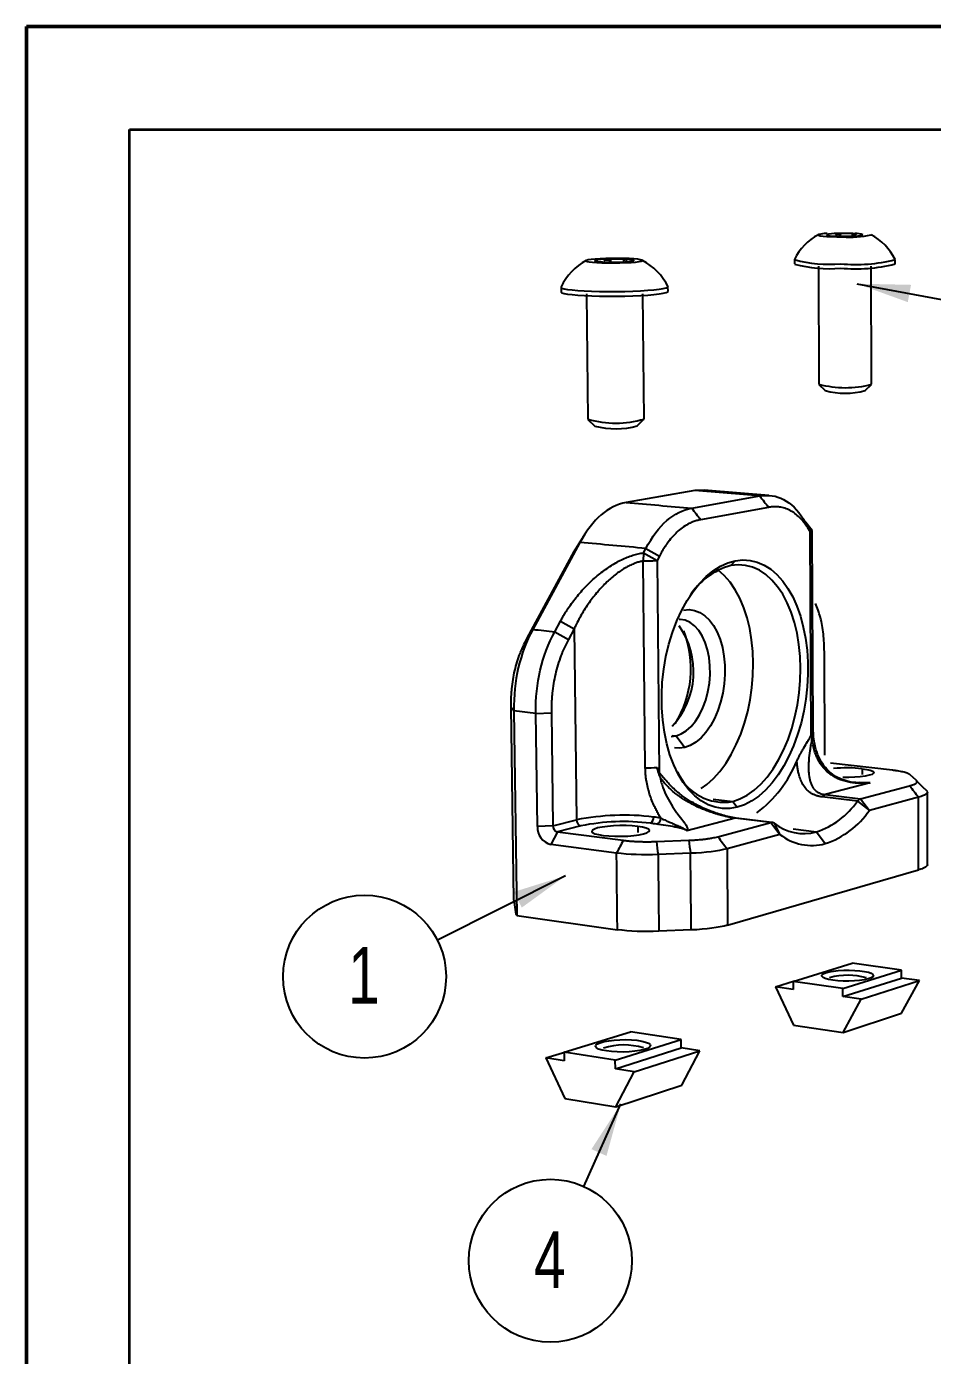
# Model space of a CAD drawing. Header units: millimetres. Extents: x -56 to 279, y 0 to 216.
# Drawn here: x 0 to 55.9, y 133.8 to 215.9 of the extents above; entities that cross this region are included whole.
import ezdxf

# ---------------------------------------------------------------- set-up
doc = ezdxf.new("R2010")
doc.units = ezdxf.units.MM
doc.layers.add('PAGE_BORDER', color=7, linetype='Continuous')
doc.layers.add('TITLE_BLOCK_BORDER', color=7, linetype='Continuous')
doc.styles.add('SLDTEXTSTYLE0', font='TXT', dxfattribs={"width": 0.75})
doc.dimstyles.new('SLDDIMSTYLE0', dxfattribs={"dimtxt": 0.18, "dimasz": 3.302, "dimexe": 0, "dimexo": 0.0625, "dimgap": 0, "dimtad": 0, "dimtih": 1, "dimtoh": 1, "dimdec": 0, "dimrnd": 1e-09, "dimzin": 0, "dimdsep": 46, "dimtxsty": 'Standard', "dimsah": 1, "dimcen": 0.09, "dimadec": 0, "dimazin": 0, "dimtfac": 3.302, "dimtdec": 0, "dimtofl": 0, "dimtmove": 0, "dimatfit": 3, "dimfxl": 1, "dimfrac": 2, "dimtolj": 1, "dimtzin": 0, "dimarcsym": 0})

# ---------------------------------------------------------------- blocks, each defined once
blk = doc.blocks.new('SW_NOTE_42')
at = {"layer": 'TITLE_BLOCK_BORDER', "color": 0}
blk.add_circle((-4.496, -2.256), 5.031, dxfattribs=at)
at = {"layer": 'TITLE_BLOCK_BORDER', "color": 0, "insert": (-4.531, -0.433), "char_height": 3.5, "attachment_point": 2, "style": 'SLDTEXTSTYLE0'}
blk.add_mtext('1', dxfattribs=at)
blk = doc.blocks.new('SW_NOTE_43')
at = {"layer": 'TITLE_BLOCK_BORDER', "color": 0}
blk.add_circle((-2.061, -4.589), 5.031, dxfattribs=at)
at = {"layer": 'TITLE_BLOCK_BORDER', "color": 0, "insert": (-2.096, -2.765), "char_height": 3.5, "attachment_point": 2, "style": 'SLDTEXTSTYLE0'}
blk.add_mtext('4', dxfattribs=at)

msp = doc.modelspace()

# ---------------------------------------------------------------- linework, layer by layer
at = {"color": 7, "linetype": 'Continuous', "lineweight": 50}
for p, q in [((0, 0), (0, 215.9)), ((0, 215.9), (279.4, 215.9))]:
    msp.add_line(p, q, dxfattribs=at)
at = {"color": 7, "linetype": 'Continuous', "lineweight": 25}
for p, q in [((50.025, 203.112), (49.92, 203.045)), ((50.026, 203.022), (50.025, 203.112)), ((51.152, 203.023), (51.152, 203.108)), ((51.231, 203.022), (51.152, 203.108)), ((35.816, 201.528), (35.643, 201.423)), ((35.817, 201.427), (35.816, 201.528)), ((37.009, 201.431), (37.008, 201.524)), ((37.088, 201.43), (37.008, 201.524)), ((47.411, 201.504), (47.412, 201.235)), ((48.884, 201.106), (48.919, 193.811)), ((52.174, 193.81), (52.15, 201.106)), ((53.62, 201.235), (53.619, 201.505)), ((32.999, 199.808), (33.003, 199.522)), ((39.604, 199.539), (39.601, 199.826)), ((34.569, 199.383), (34.661, 191.648)), ((38.122, 191.659), (38.043, 199.392)), ((48.919, 193.8), (49.312, 193.413)), ((51.779, 193.413), (52.167, 193.799)), ((52.17, 193.803), (52.174, 193.81)), ((34.66, 191.635), (35.081, 191.227)), ((37.704, 191.235), (38.113, 191.646)), ((41.259, 187.239), (37.022, 186.501)), ((41.832, 187.25), (41.259, 187.239)), ((45.836, 186.942), (41.833, 187.275)), ((41.068, 186.156), (45.268, 186.906)), ((45.812, 186.203), (41.618, 185.44)), ((47.97, 185.484), (48.108, 185.274)), ((48.498, 184.771), (48.108, 185.274)), ((48.38, 184.719), (48.243, 184.929)), ((48.445, 172.13), (48.38, 184.719)), ((48.56, 172.514), (48.498, 184.769)), ((34.167, 184.036), (31.257, 178.664)), ((33.807, 183.48), (34.152, 184.023)), ((30.905, 178.123), (33.807, 183.48)), ((38.087, 183.393), (38.069, 182.885)), ((38.087, 183.393), (38.232, 183.666)), ((38.087, 183.393), (38.927, 182.92)), ((38.232, 183.666), (39.072, 183.192)), ((39.072, 183.192), (38.927, 182.92)), ((38.201, 170.124), (38.069, 182.885)), ((38.927, 182.92), (39.057, 169.83)), ((43.755, 182.91), (43.487, 182.604)), ((32.61, 178.525), (32.964, 179.182)), ((32.964, 179.182), (33.808, 178.709)), ((32.61, 178.525), (33.455, 178.051)), ((33.808, 178.709), (33.455, 178.051)), ((33.808, 178.709), (33.955, 166.898)), ((49.289, 170.893), (49.258, 177.276)), ((30.087, 161.936), (29.915, 173.863)), ((30.088, 173.632), (30.27, 160.989)), ((31.441, 173.478), (32.405, 173.51)), ((31.536, 166.495), (31.441, 173.478)), ((32.405, 173.51), (32.497, 166.531)), ((39.79, 172.053), (40.097, 172.09)), ((40.097, 172.09), (40.634, 171.379)), ((53.467, 169.963), (49.63, 170.407)), ((52.094, 169.187), (49.316, 168.459)), ((51.584, 169.186), (51.415, 169.186)), ((54.917, 169.352), (54.553, 169.678)), ((51.294, 168.055), (49.123, 168.316)), ((49.316, 168.459), (51.487, 168.199)), ((51.487, 168.199), (54.522, 169.005)), ((55.065, 168.299), (52.035, 167.483)), ((55.602, 168.655), (55.622, 168.622)), ((55.628, 164.142), (55.621, 168.606)), ((43.598, 168.037), (43.869, 167.679)), ((51.294, 168.055), (52.035, 167.483)), ((51.487, 168.199), (52.035, 167.483)), ((32.497, 166.531), (33.955, 166.898)), ((43.758, 167.004), (40.771, 166.221)), ((42.683, 165.862), (45.956, 166.731)), ((45.956, 166.731), (43.758, 167.004)), ((46.017, 166.739), (43.819, 167.012)), ((45.956, 166.731), (46.513, 165.996)), ((46.159, 166.69), (46.513, 165.996)), ((32.497, 166.531), (31.536, 166.495)), ((32.773, 166.16), (32.362, 165.381)), ((34.23, 166.53), (32.773, 166.16)), ((32.773, 166.16), (36.834, 165.638)), ((46.513, 165.996), (43.245, 165.116)), ((48.761, 166.159), (49.313, 165.433)), ((36.426, 164.851), (32.362, 165.381)), ((38.883, 165.563), (40.883, 165.64)), ((40.993, 164.835), (38.99, 164.757)), ((43.282, 160.401), (55.073, 163.813)), ((30.087, 161.936), (30.212, 161.084)), ((30.27, 160.989), (30.212, 161.084)), ((30.27, 160.989), (36.479, 160.118)), ((41.036, 160.1), (39.037, 160.017)), ((47.336, 156.926), (50.982, 158.054)), ((50.401, 156.485), (54.021, 157.627)), ((54.021, 157.627), (50.982, 158.054)), ((54.022, 157.129), (54.021, 157.627)), ((46.238, 156.582), (47.42, 156.948)), ((47.336, 156.926), (47.338, 156.423)), ((50.401, 156.485), (47.336, 156.926)), ((50.403, 155.98), (54.022, 157.129)), ((51.522, 155.818), (55.131, 156.973)), ((55.131, 156.973), (54.022, 157.129)), ((54.027, 154.954), (55.131, 156.973)), ((47.338, 156.423), (46.238, 156.582)), ((46.238, 156.582), (47.351, 154.227)), ((50.403, 155.98), (50.401, 156.485)), ((51.522, 155.818), (50.403, 155.98)), ((50.412, 153.77), (51.522, 155.818)), ((50.412, 153.77), (54.027, 154.954)), ((33.186, 152.548), (37.287, 153.817)), ((40.421, 153.337), (37.287, 153.817)), ((47.351, 154.227), (50.412, 153.77)), ((36.346, 152.051), (40.421, 153.337)), ((36.352, 151.516), (40.425, 152.81)), ((40.425, 152.81), (40.421, 153.337)), ((41.57, 152.634), (40.425, 152.81)), ((32.059, 152.195), (33.3, 152.579)), ((33.193, 152.016), (32.059, 152.195)), ((32.059, 152.195), (33.223, 149.691)), ((33.186, 152.548), (33.193, 152.016)), ((36.346, 152.051), (33.186, 152.548)), ((36.352, 151.516), (36.346, 152.051)), ((37.506, 151.333), (41.57, 152.634)), ((40.447, 150.508), (41.57, 152.634)), ((37.506, 151.333), (36.352, 151.516)), ((36.379, 149.176), (37.506, 151.333)), ((36.379, 149.176), (40.447, 150.508)), ((33.223, 149.691), (36.379, 149.176))]:
    msp.add_line(p, q, dxfattribs=at)
at = {"color": 8, "linetype": 'Continuous', "lineweight": 25}
for p, q in [((39.866, 172.116), (40.097, 172.09)), ((51.591, 170.059), (51.592, 169.712)), ((52.094, 169.187), (51.584, 169.186)), ((42.392, 168.185), (43.598, 168.037)), ((37.74, 166.492), (37.744, 166.115)), ((47.326, 166.337), (48.761, 166.159))]:
    msp.add_line(p, q, dxfattribs=at)
at = {"color": 7, "linetype": 'Continuous', "lineweight": 25, "flags": 128}
for points in [[(49.439, 203.126), (49.238, 203.11), (49.047, 203.087), (48.923, 203.062), (48.874, 203.035), (48.901, 203.009), (49.004, 202.983), (49.177, 202.96), (49.413, 202.941), (49.701, 202.926), (50.027, 202.916), (50.376, 202.912)], [(36.497, 201.581), (36.123, 201.58), (35.756, 201.571), (35.413, 201.557), (35.11, 201.538), (34.862, 201.514), (34.68, 201.486), (34.572, 201.457), (34.544, 201.427), (34.597, 201.397), (34.73, 201.37), (34.935, 201.345), (35.205, 201.326), (35.525, 201.312), (35.881, 201.304), (36.257, 201.302), (36.633, 201.307), (36.993, 201.319), (37.319, 201.336), (37.597, 201.358), (37.812, 201.384), (37.955, 201.413), (38.02, 201.443), (38.003, 201.473), (37.906, 201.502), (37.734, 201.527), (37.495, 201.549), (37.199, 201.566), (36.861, 201.577), (36.497, 201.581)], [(35.087, 201.447), (35.078, 201.435), (35.088, 201.422), (35.12, 201.41), (35.171, 201.398), (35.242, 201.387), (35.33, 201.377), (35.435, 201.368), (35.554, 201.361)], [(37.48, 201.438), (37.489, 201.45), (37.477, 201.463), (37.444, 201.475), (37.392, 201.487), (37.321, 201.498), (37.232, 201.507), (37.128, 201.516), (37.008, 201.524)], [(33.004, 199.815), (32.997, 199.789), (33.05, 199.745), (33.183, 199.703), (33.394, 199.664), (33.678, 199.629), (34.028, 199.598), (34.434, 199.573), (34.888, 199.554), (35.377, 199.541), (35.89, 199.535), (36.413, 199.536), (36.933, 199.545), (37.437, 199.56), (37.913, 199.581), (38.347, 199.609), (38.73, 199.641), (39.052, 199.678), (39.305, 199.718), (39.483, 199.761), (39.582, 199.805), (39.603, 199.833)], [(33.003, 199.522), (33, 199.502), (33.053, 199.458), (33.187, 199.416), (33.398, 199.376), (33.682, 199.341), (34.031, 199.31), (34.438, 199.284), (34.891, 199.265), (35.381, 199.252), (35.893, 199.246), (36.416, 199.247), (36.937, 199.256), (37.44, 199.271), (37.916, 199.293), (38.35, 199.32), (38.733, 199.353), (39.055, 199.391), (39.308, 199.431), (39.486, 199.474), (39.585, 199.519), (39.604, 199.539)], [(43.869, 167.679), (43.413, 167.6), (42.959, 167.599), (42.513, 167.677), (42.077, 167.833), (41.659, 168.067), (41.26, 168.376), (40.887, 168.757), (40.543, 169.208), (40.231, 169.723), (39.956, 170.297), (39.721, 170.924), (39.527, 171.599), (39.378, 172.313), (39.275, 173.059), (39.22, 173.829), (39.212, 174.615), (39.252, 175.409), (39.341, 176.201), (39.476, 176.983), (39.656, 177.746), (39.879, 178.483), (40.144, 179.185), (40.446, 179.845), (40.782, 180.456), (41.149, 181.011), (41.543, 181.506), (41.959, 181.933), (42.393, 182.291), (42.841, 182.574), (43.296, 182.781), (43.755, 182.91)], [(41.653, 168.839), (41.99, 169.082), (42.406, 169.455), (42.801, 169.893), (43.171, 170.392), (43.512, 170.946), (43.821, 171.549), (44.095, 172.194), (44.33, 172.876), (44.525, 173.585), (44.678, 174.316), (44.787, 175.061), (44.85, 175.811), (44.868, 176.56), (44.84, 177.299), (44.766, 178.02), (44.647, 178.717), (44.484, 179.381), (44.279, 180.006), (44.033, 180.585), (43.75, 181.112), (43.431, 181.581), (43.08, 181.986), (42.701, 182.324), (42.601, 182.398)], [(43.598, 168.037), (44.047, 168.193), (44.489, 168.424), (44.919, 168.73), (45.332, 169.106), (45.725, 169.547), (46.093, 170.049), (46.433, 170.607), (46.741, 171.214), (47.013, 171.863), (47.248, 172.549), (47.443, 173.263), (47.596, 173.998), (47.705, 174.747), (47.769, 175.502), (47.788, 176.255), (47.761, 176.998), (47.688, 177.724), (47.571, 178.425), (47.41, 179.093), (47.207, 179.721), (46.964, 180.303), (46.683, 180.833), (46.367, 181.304), (46.019, 181.711), (45.644, 182.05), (45.243, 182.317), (44.823, 182.507), (44.387, 182.62), (43.94, 182.652), (43.487, 182.604)], [(43.755, 182.91), (44.213, 182.959), (44.666, 182.93), (45.107, 182.822), (45.534, 182.637), (45.941, 182.378), (46.325, 182.047), (46.683, 181.649), (47.009, 181.187), (47.303, 180.667), (47.56, 180.094), (47.779, 179.473), (47.957, 178.811), (48.093, 178.115), (48.186, 177.391), (48.235, 176.647), (48.239, 175.89), (48.198, 175.127), (48.113, 174.365), (47.985, 173.613), (47.815, 172.876), (47.604, 172.163), (47.355, 171.48), (47.07, 170.834), (46.751, 170.231), (46.402, 169.679), (46.025, 169.181), (45.625, 168.743), (45.205, 168.37), (44.77, 168.067), (44.323, 167.835), (43.869, 167.679)], [(40.557, 179.859), (40.905, 179.89), (41.245, 179.842), (41.573, 179.715), (41.882, 179.512), (42.166, 179.238), (42.42, 178.897), (42.639, 178.496), (42.821, 178.043), (42.961, 177.545), (43.057, 177.013), (43.108, 176.455), (43.113, 175.883), (43.071, 175.305), (42.983, 174.733), (42.852, 174.177), (42.678, 173.647), (42.467, 173.153), (42.22, 172.703), (41.942, 172.306), (41.64, 171.969), (41.317, 171.699), (40.979, 171.501), (40.634, 171.379)], [(40.097, 172.09), (40.417, 172.205), (40.729, 172.398), (41.025, 172.662), (41.299, 172.993), (41.545, 173.382), (41.758, 173.821), (41.933, 174.301), (42.067, 174.811), (42.156, 175.339), (42.199, 175.874), (42.194, 176.405), (42.143, 176.92), (42.045, 177.408), (41.903, 177.858), (41.72, 178.26), (41.5, 178.605), (41.247, 178.886), (40.968, 179.095), (40.667, 179.229), (40.352, 179.284), (40.293, 179.285)], [(40.634, 171.379), (40.287, 171.335), (40.009, 171.358)], [(51.591, 170.059), (51.873, 170.017), (52.094, 169.965), (52.243, 169.906), (52.312, 169.842), (52.298, 169.776), (52.2, 169.712), (52.024, 169.654), (51.778, 169.603), (51.475, 169.563), (51.13, 169.535), (50.759, 169.522), (50.39, 169.523)], [(55.615, 168.655), (55.291, 168.97), (54.966, 169.285)], [(37.74, 166.492), (37.399, 166.526), (37.021, 166.543), (36.627, 166.545), (36.234, 166.53), (35.864, 166.5), (35.533, 166.455), (35.259, 166.399), (35.055, 166.333), (34.932, 166.262), (34.896, 166.188), (34.95, 166.115), (35.09, 166.048), (35.31, 165.989), (35.599, 165.941)], [(35.599, 165.941), (35.943, 165.907), (36.324, 165.889), (36.723, 165.888), (37.119, 165.903), (37.493, 165.934), (37.825, 165.979), (38.099, 166.036), (38.3, 166.103), (38.42, 166.174), (38.451, 166.248), (38.394, 166.32), (38.251, 166.387), (38.029, 166.446), (37.74, 166.492)], [(49.783, 156.993), (49.521, 157.041), (49.314, 157.099), (49.173, 157.165), (49.103, 157.237), (49.107, 157.31), (49.186, 157.382), (49.335, 157.449), (49.547, 157.508), (49.812, 157.556), (50.118, 157.591), (50.45, 157.611), (50.794, 157.616), (51.133, 157.605), (51.452, 157.579), (51.736, 157.539), (51.971, 157.487), (52.148, 157.425), (52.257, 157.356), (52.293, 157.283), (52.254, 157.21), (52.143, 157.14), (51.963, 157.076), (51.723, 157.022), (51.435, 156.979), (51.111, 156.951), (50.768, 156.938), (50.421, 156.941), (50.088, 156.96), (49.783, 156.993)], [(35.796, 152.624), (35.528, 152.677), (35.321, 152.742), (35.185, 152.817), (35.126, 152.898), (35.146, 152.981), (35.244, 153.061), (35.416, 153.137), (35.653, 153.203), (35.944, 153.257), (36.275, 153.296), (36.632, 153.319), (36.997, 153.324), (37.355, 153.312), (37.687, 153.283), (37.98, 153.238), (38.219, 153.179), (38.393, 153.109), (38.495, 153.031), (38.518, 152.949), (38.462, 152.867), (38.329, 152.788), (38.125, 152.716), (37.86, 152.655), (37.545, 152.608), (37.196, 152.576), (36.829, 152.561), (36.462, 152.564), (36.112, 152.586), (35.796, 152.624)]]:
    msp.add_lwpolyline(points, dxfattribs=at)
at = {"color": 7, "linetype": 'Continuous', "lineweight": 25}
for centre, radius, start, end in [((50.517, 200.011), 3.446, 118.28314, 154.21227), ((49.956, 200.798), 2.315, 88.29297, 104.42557), ((49.748, 203.801), 0.845, 244.18797, 277.82284), ((50.479, 216.61), 13.66, 267.41531, 272.16803), ((50.539, 189.445), 13.677, 87.43356, 92.15309), ((50.862, 208.199), 5.31, 264.74193, 283.95033), ((51.068, 205.213), 2.255, 268.17389, 284.67396), ((51.264, 202.233), 0.883, 64.90604, 97.3476), ((50.502, 199.988), 3.47, 26.01973, 61.78814), ((36.29, 198.246), 3.642, 118.41155, 154.48655), ((35.763, 198.696), 2.833, 88.92833, 103.79021), ((36.208, 214.886), 13.541, 267.23326, 272.31334), ((36.359, 187.98), 13.559, 87.25408, 92.29626), ((36.811, 204.119), 2.763, 268.82954, 284.01831), ((36.284, 198.186), 3.706, 26.38617, 62.03368), ((49.507, 208.685), 7.739, 254.29639, 275.60032), ((49.493, 208.692), 7.477, 253.85615, 275.89576), ((51.236, 210.655), 9.451, 264.08203, 284.61608), ((51.224, 210.666), 9.73, 264.33051, 284.25548), ((50.561, 199.903), 6.309, 254.91747, 284.77785), ((50.547, 198.119), 4.865, 255.28958, 284.67108), ((36.373, 197.613), 6.205, 253.98609, 286.36779), ((36.378, 196.034), 4.979, 254.9071, 285.44918), ((44.61, 178.434), 4.318, 105.07353, 147.94007), ((36.211, 176.051), 4.972, 317.28237, 34.76487), ((34.529, 176.254), 6.487, 328.14487, 20.9714), ((38.47, 173.629), 3.515, 265.60622, 277.46282), ((40.493, 173.447), 7.645, 306.98764, 337.58585), ((50.676, 161.56), 8.548, 83.85572, 95.75172), ((43.044, 171.094), 3.106, 203.45061, 280.28157), ((49.431, 168.101), 0.376, 107.86005, 145.21491), ((47.205, 170.877), 4.969, 288.25714, 325.3903), ((47.614, 170.519), 5.363, 288.47241, 325.51894), ((51.604, 167.843), 0.375, 108.13079, 145.51666), ((36.887, 152.256), 14.933, 82.97596, 101.32031), ((34.317, 166.881), 0.362, 177.31447, 256.05239), ((36.869, 153.427), 13.366, 82.93317, 101.38865), ((38.329, 167.031), 0.386, 298.48421, 6.79267), ((37.631, 159.583), 7.163, 79.73225, 82.92098), ((37.732, 159.124), 8.013, 79.8014, 82.96786), ((38.784, 166.978), 0.368, 289.567, 5.0728), ((46.016, 166.508), 0.231, 51.88996, 105.05173), ((47.987, 169.006), 2.951, 231.72364, 285.21804), ((32.631, 166.444), 1.096, 177.35269, 255.79896), ((32.862, 166.514), 0.365, 177.32451, 255.90539), ((48.47, 168.484), 3.165, 231.80579, 285.44526), ((50.708, 152.895), 4.404, 74.94455, 104.79972), ((36.87, 148.873), 4.123, 72.71873, 107.72626)]:
    msp.add_arc(centre, radius, start, end, dxfattribs=at)
at = {"color": 8, "linetype": 'Continuous', "lineweight": 25}
for centre, radius, start, end in [((48.511, 172.532), 0.0522, 283.02182, 339.9396), ((43.819, 166.773), 0.239, 90.93537, 104.88705)]:
    msp.add_arc(centre, radius, start, end, dxfattribs=at)
at = {"color": 7, "linetype": 'Continuous', "lineweight": 25}
for points, knots in [([(50.289, 203.018), (50.257, 203.023), (50.164, 203.039), (50.08, 203.083), (50.025, 203.112)], [0, 0, 0, 0, 0.348103, 1, 1, 1, 1]), ([(51.152, 203.108), (51.089, 203.073), (51.016, 203.033), (50.935, 203.02), (50.923, 203.019)], [0, 0, 0, 0, 0.8613104, 1, 1, 1, 1]), ([(36.11, 201.422), (36.081, 201.427), (35.977, 201.442), (35.883, 201.492), (35.816, 201.528)], [0, 0, 0, 0, 0.2815991, 1, 1, 1, 1]), ([(37.008, 201.524), (36.951, 201.492), (36.886, 201.455), (36.814, 201.442), (36.805, 201.441)], [0, 0, 0, 0, 0.875208, 1, 1, 1, 1]), ([(48.243, 184.929), (48.215, 184.97), (48.161, 185.051), (48.076, 185.168), (47.991, 185.278), (47.904, 185.383), (47.815, 185.481), (47.664, 185.638), (47.442, 185.831), (47.138, 186.024), (46.82, 186.158), (46.528, 186.224), (46.267, 186.244), (46.042, 186.238), (45.889, 186.215), (45.812, 186.203)], [0, 0, 0, 0, 0.04299, 0.085464, 0.127458, 0.169013, 0.210167, 0.250963, 0.376146, 0.49985, 0.624171, 0.75013, 0.831696, 0.914883, 1, 1, 1, 1]), ([(41.618, 185.44), (41.578, 185.432), (41.497, 185.416), (41.378, 185.385), (41.26, 185.349), (41.143, 185.308), (41.028, 185.26), (40.835, 185.17), (40.568, 185.015), (40.234, 184.756), (39.915, 184.44), (39.648, 184.113), (39.427, 183.796), (39.245, 183.507), (39.13, 183.298), (39.072, 183.192)], [0, 0, 0, 0, 0.042894, 0.085279, 0.127191, 0.168669, 0.209754, 0.250485, 0.37597, 0.500011, 0.624041, 0.749702, 0.831405, 0.914734, 1, 1, 1, 1]), ([(48.493, 184.771), (48.492, 184.763), (48.491, 184.744), (48.419, 184.728), (48.38, 184.719)], [0, 0, 0, 0, 0.45616, 1, 1, 1, 1]), ([(32.964, 179.182), (32.988, 179.226), (33.037, 179.315), (33.113, 179.448), (33.204, 179.602), (33.313, 179.777), (33.484, 180.036), (33.709, 180.354), (33.999, 180.725), (34.307, 181.081), (34.628, 181.42), (34.962, 181.74), (35.305, 182.037), (35.655, 182.31), (36.01, 182.557), (36.367, 182.776), (36.723, 182.965), (37.075, 183.123), (37.366, 183.229), (37.594, 183.296), (37.761, 183.337), (37.926, 183.371), (38.033, 183.386), (38.087, 183.393)], [0, 0, 0, 0, 0.02372, 0.047443, 0.07118, 0.106666, 0.142085, 0.212441, 0.282001, 0.350522, 0.417786, 0.4836, 0.547806, 0.610283, 0.670958, 0.729805, 0.78686, 0.842213, 0.896024, 0.922396, 0.948533, 0.974375, 1, 1, 1, 1]), ([(38.069, 182.885), (38.034, 182.879), (37.962, 182.867), (37.853, 182.841), (37.743, 182.81), (37.631, 182.774), (37.459, 182.712), (37.225, 182.609), (36.932, 182.45), (36.635, 182.261), (36.232, 181.964), (35.733, 181.522), (35.172, 180.91), (34.743, 180.344), (34.425, 179.861), (34.2, 179.485), (34.034, 179.175), (33.904, 178.915), (33.843, 178.785), (33.808, 178.709)], [0, 0, 0, 0, 0.019119, 0.03848, 0.058111, 0.078038, 0.098289, 0.149483, 0.203392, 0.258561, 0.317173, 0.440028, 0.571463, 0.710018, 0.78137, 0.853695, 0.926678, 0.957218, 1, 1, 1, 1]), ([(38.927, 182.92), (38.832, 182.902), (38.69, 182.888), (38.379, 182.875), (38.211, 182.877), (38.069, 182.885)], [0, 0, 0, 0, 0.5, 0.5, 1, 1, 1, 1]), ([(49.258, 177.276), (49.246, 177.646), (49.221, 178.386), (49.038, 179.413), (48.82, 179.988), (48.714, 180.266)], [0, 0, 0, 0, 0.34049, 0.681867, 1, 1, 1, 1]), ([(29.915, 173.863), (29.914, 173.928), (29.913, 174.056), (29.916, 174.248), (29.922, 174.439), (29.931, 174.627), (29.944, 174.814), (29.972, 175.128), (30.029, 175.566), (30.139, 176.121), (30.284, 176.659), (30.442, 177.116), (30.599, 177.499), (30.744, 177.817), (30.851, 178.021), (30.905, 178.123)], [0, 0, 0, 0, 0.043067, 0.085597, 0.127627, 0.169195, 0.210342, 0.251108, 0.37681, 0.500943, 0.624887, 0.750585, 0.831905, 0.914942, 1, 1, 1, 1]), ([(33.455, 178.051), (33.426, 177.996), (33.368, 177.887), (33.286, 177.72), (33.207, 177.552), (33.131, 177.382), (33.06, 177.211), (32.944, 176.916), (32.798, 176.487), (32.645, 175.913), (32.528, 175.323), (32.459, 174.792), (32.422, 174.323), (32.404, 173.918), (32.405, 173.647), (32.405, 173.51)], [0, 0, 0, 0, 0.042763, 0.085016, 0.126796, 0.168141, 0.209091, 0.249685, 0.375601, 0.500027, 0.623608, 0.748802, 0.830793, 0.914421, 1, 1, 1, 1]), ([(48.445, 172.13), (48.451, 172.141), (48.463, 172.164), (48.477, 172.204), (48.489, 172.248), (48.502, 172.307), (48.514, 172.385), (48.52, 172.448), (48.523, 172.481)], [0, 0, 0, 0, 0.113679, 0.233975, 0.362301, 0.499826, 0.732467, 1, 1, 1, 1]), ([(48.523, 172.481), (48.518, 172.424), (48.509, 172.313), (48.499, 172.153), (48.491, 172.003), (48.487, 171.908), (48.485, 171.862)], [0, 0, 0, 0, 0.276268, 0.534222, 0.775135, 1, 1, 1, 1]), ([(51.415, 169.199), (51.343, 169.197), (51.038, 169.192), (50.519, 169.312), (49.974, 169.551), (49.56, 169.857), (49.2, 170.251), (48.874, 170.814), (48.617, 171.592), (48.58, 172.189), (48.56, 172.514)], [0, 0, 0, 0, 0.046079, 0.194177, 0.311361, 0.404551, 0.507454, 0.640263, 0.804143, 1, 1, 1, 1]), ([(47.561, 170.532), (47.582, 170.577), (47.625, 170.67), (47.695, 170.81), (47.776, 170.967), (47.876, 171.148), (48.025, 171.412), (48.186, 171.686), (48.338, 171.945), (48.413, 172.075), (48.445, 172.13)], [0, 0, 0, 0, 0.0786876, 0.1620224, 0.250075, 0.3638692, 0.4999089, 0.7499255, 0.8943528, 1, 1, 1, 1]), ([(48.485, 171.862), (48.474, 171.812), (48.452, 171.711), (48.422, 171.561), (48.394, 171.408), (48.362, 171.212), (48.328, 170.97), (48.3, 170.701), (48.282, 170.432), (48.275, 170.178), (48.28, 169.928), (48.304, 169.621), (48.357, 169.333), (48.448, 169.078), (48.527, 168.93), (48.601, 168.826), (48.668, 168.749), (48.745, 168.68), (48.834, 168.616), (48.937, 168.56), (49.053, 168.514), (49.178, 168.48), (49.271, 168.466), (49.316, 168.459)], [0, 0, 0, 0, 0.029992, 0.060851, 0.092586, 0.125205, 0.185198, 0.250429, 0.30703, 0.374905, 0.437379, 0.499977, 0.624481, 0.691195, 0.749545, 0.78199, 0.812038, 0.844021, 0.874572, 0.907538, 0.939245, 0.969966, 1, 1, 1, 1]), ([(52.094, 169.187), (52.044, 169.183), (51.946, 169.174), (51.796, 169.166), (51.645, 169.161), (51.44, 169.161), (51.181, 169.172), (50.761, 169.223), (50.237, 169.358), (49.759, 169.608), (49.427, 169.875), (49.132, 170.18), (48.903, 170.529), (48.726, 170.916), (48.637, 171.168), (48.576, 171.387), (48.54, 171.543), (48.509, 171.701), (48.493, 171.808), (48.485, 171.862)], [0, 0, 0, 0, 0.031967, 0.063545, 0.09479, 0.125759, 0.188954, 0.250727, 0.374991, 0.500029, 0.560631, 0.624831, 0.750322, 0.805107, 0.874842, 0.906254, 0.937668, 0.968148, 1, 1, 1, 1]), ([(39.15, 167.01), (39.129, 167.047), (39.085, 167.12), (39.02, 167.233), (38.955, 167.35), (38.892, 167.47), (38.83, 167.593), (38.732, 167.799), (38.604, 168.096), (38.464, 168.489), (38.351, 168.892), (38.277, 169.255), (38.233, 169.575), (38.208, 169.85), (38.203, 170.033), (38.201, 170.124)], [0, 0, 0, 0, 0.040798, 0.081873, 0.123285, 0.165089, 0.207343, 0.250101, 0.37369, 0.499542, 0.624331, 0.750022, 0.833289, 0.916522, 1, 1, 1, 1]), ([(39.112, 169.554), (39.09, 169.613), (39.045, 169.736), (38.981, 169.933), (38.945, 170.071), (38.927, 170.144)], [0, 0, 0, 0, 0.303346, 0.635785, 1, 1, 1, 1]), ([(38.927, 170.144), (38.935, 170.112), (38.95, 170.052), (38.976, 169.975), (39.003, 169.914), (39.029, 169.866), (39.048, 169.842), (39.057, 169.83)], [0, 0, 0, 0, 0.266997, 0.499302, 0.680929, 0.846805, 1, 1, 1, 1]), ([(49.123, 168.316), (49.091, 168.32), (49.027, 168.329), (48.936, 168.346), (48.847, 168.368), (48.762, 168.394), (48.679, 168.423), (48.599, 168.457), (48.522, 168.495), (48.449, 168.537), (48.306, 168.63), (48.116, 168.802), (47.925, 169.076), (47.777, 169.392), (47.683, 169.7), (47.622, 169.992), (47.583, 170.254), (47.568, 170.439), (47.561, 170.532)], [0, 0, 0, 0, 0.0267708, 0.0536448, 0.0806973, 0.1080023, 0.1356316, 0.1636549, 0.1921385, 0.2211458, 0.2507369, 0.3704687, 0.5006568, 0.6224553, 0.7494851, 0.8330487, 0.9164661, 1, 1, 1, 1]), ([(54.553, 169.678), (54.544, 169.685), (54.527, 169.7), (54.494, 169.722), (54.457, 169.743), (54.399, 169.77), (54.313, 169.804), (54.185, 169.841), (54.034, 169.877), (53.864, 169.908), (53.675, 169.938), (53.537, 169.954), (53.467, 169.963)], [0, 0, 0, 0, 0.064245, 0.127286, 0.18925, 0.250269, 0.375963, 0.500036, 0.623823, 0.749534, 0.872537, 1, 1, 1, 1]), ([(39.057, 169.83), (39.14, 169.735), (39.296, 169.557), (39.451, 169.38), (39.523, 169.298)], [0, 0, 0, 0, 0.536017, 1, 1, 1, 1]), ([(39.112, 169.554), (39.118, 169.521), (39.131, 169.452), (39.155, 169.343), (39.188, 169.213), (39.231, 169.066), (39.337, 168.748), (39.54, 168.286), (39.82, 167.814), (40.051, 167.476), (40.277, 167.167), (40.53, 166.843), (40.701, 166.605), (40.779, 166.458), (40.807, 166.366), (40.807, 166.287), (40.783, 166.243), (40.771, 166.221)], [0, 0, 0, 0, 0.018742, 0.039518, 0.062329, 0.09374, 0.125151, 0.249505, 0.374628, 0.439128, 0.500005, 0.625045, 0.749329, 0.81109, 0.874285, 0.936473, 1, 1, 1, 1]), ([(43.758, 167.004), (43.731, 167.007), (43.676, 167.014), (43.589, 167.027), (43.499, 167.043), (43.405, 167.06), (43.308, 167.079), (43.206, 167.101), (43.081, 167.13), (42.93, 167.167), (42.758, 167.213), (42.582, 167.264), (42.36, 167.334), (42.073, 167.432), (41.63, 167.604), (41.199, 167.804), (40.798, 168.025), (40.5, 168.209), (40.226, 168.401), (39.961, 168.608), (39.723, 168.82), (39.519, 169.028), (39.357, 169.216), (39.226, 169.384), (39.149, 169.498), (39.112, 169.554)], [0, 0, 0, 0, 0.017101, 0.034383, 0.051904, 0.069721, 0.087887, 0.106452, 0.125465, 0.156009, 0.187996, 0.218038, 0.250487, 0.30883, 0.375547, 0.500047, 0.562643, 0.625114, 0.692982, 0.749586, 0.814809, 0.874806, 0.918095, 0.95982, 1, 1, 1, 1]), ([(43.816, 167.012), (43.678, 167.034), (43.411, 167.076), (42.971, 167.188), (42.567, 167.315), (42.101, 167.487), (41.585, 167.713), (41.036, 168.01), (40.513, 168.353), (40.084, 168.702), (39.748, 169.028), (39.595, 169.218), (39.527, 169.302)], [0, 0, 0, 0, 0.095605, 0.184956, 0.266585, 0.340783, 0.46934, 0.590984, 0.707155, 0.843183, 0.930457, 1, 1, 1, 1]), ([(54.522, 169.005), (54.547, 169.012), (54.594, 169.025), (54.659, 169.045), (54.718, 169.065), (54.79, 169.093), (54.865, 169.128), (54.929, 169.172), (54.966, 169.217), (54.975, 169.262), (54.961, 169.307), (54.932, 169.337), (54.917, 169.352)], [0, 0, 0, 0, 0.064245, 0.127286, 0.18925, 0.250269, 0.375963, 0.500036, 0.623823, 0.749534, 0.872537, 1, 1, 1, 1]), ([(55.614, 168.606), (55.604, 168.574), (55.583, 168.505), (55.396, 168.399), (55.177, 168.333), (55.065, 168.299)], [0, 0, 0, 0, 0.296567, 0.641121, 1, 1, 1, 1]), ([(40.771, 166.221), (40.711, 166.267), (40.617, 166.311), (40.427, 166.371), (40.356, 166.39), (40.202, 166.426), (40.119, 166.443), (39.857, 166.49), (39.663, 166.518), (39.274, 166.572), (39.08, 166.6), (38.907, 166.631)], [0, 0, 0, 0, 0.25, 0.25, 0.375, 0.375, 0.5, 0.5, 0.75, 0.75, 1, 1, 1, 1]), ([(39.15, 167.01), (39.189, 166.991), (39.27, 166.952), (39.401, 166.892), (39.543, 166.828), (39.683, 166.767), (39.82, 166.707), (39.991, 166.633), (40.218, 166.536), (40.424, 166.447), (40.583, 166.365), (40.7, 166.296), (40.746, 166.247), (40.771, 166.221)], [0, 0, 0, 0, 0.054597, 0.114206, 0.178739, 0.24789, 0.305146, 0.371274, 0.494498, 0.659986, 0.745785, 0.86599, 1, 1, 1, 1]), ([(40.883, 165.64), (40.929, 165.642), (41.02, 165.646), (41.153, 165.653), (41.284, 165.66), (41.455, 165.672), (41.663, 165.69), (41.902, 165.716), (42.125, 165.747), (42.329, 165.782), (42.518, 165.82), (42.627, 165.848), (42.683, 165.862)], [0, 0, 0, 0, 0.064298, 0.1274, 0.189433, 0.25053, 0.376069, 0.500028, 0.623929, 0.749795, 0.872652, 1, 1, 1, 1]), ([(36.834, 165.638), (36.872, 165.633), (36.946, 165.624), (37.061, 165.611), (37.177, 165.599), (37.337, 165.586), (37.543, 165.571), (37.802, 165.559), (38.068, 165.552), (38.338, 165.551), (38.611, 165.554), (38.791, 165.56), (38.883, 165.563)], [0, 0, 0, 0, 0.064298, 0.1274, 0.189433, 0.25053, 0.376069, 0.500028, 0.623929, 0.749795, 0.872652, 1, 1, 1, 1]), ([(55.627, 164.142), (55.608, 164.098), (55.574, 164.019), (55.368, 163.907), (55.173, 163.845), (55.073, 163.813)], [0, 0, 0, 0, 0.378485, 0.683056, 1, 1, 1, 1])]:
    msp.add_open_spline(points, degree=3, knots=knots, dxfattribs=at)
for points in [[(45.268, 186.906), (43.925, 187.017), (42.588, 187.128), (41.259, 187.239)], [(37.022, 186.501), (35.906, 186.307), (34.952, 185.487), (34.167, 184.036)], [(37.022, 186.501), (38.363, 186.387), (39.712, 186.272), (41.068, 186.156)], [(45.268, 186.906), (46.327, 187.095), (47.227, 186.618), (47.97, 185.484)], [(45.268, 186.906), (45.45, 186.671), (45.631, 186.437), (45.812, 186.203)], [(38.232, 183.666), (39.014, 185.13), (39.961, 185.958), (41.068, 186.156)], [(41.068, 186.156), (41.251, 185.917), (41.434, 185.679), (41.618, 185.44)], [(34.557, 184.684), (34.488, 184.576), (34.349, 184.361), (34.212, 184.146), (34.143, 184.039)], [(47.97, 185.484), (48.061, 185.299), (48.152, 185.114), (48.243, 184.929)], [(48.108, 185.274), (48.198, 185.09), (48.289, 184.904), (48.38, 184.719)], [(33.807, 183.48), (33.927, 183.665), (34.046, 183.85), (34.167, 184.036)], [(38.232, 183.666), (36.869, 183.79), (35.514, 183.913), (34.167, 184.036)], [(31.257, 178.664), (30.452, 177.177), (30.061, 175.497), (30.088, 173.632)], [(30.905, 178.123), (31.022, 178.303), (31.14, 178.483), (31.257, 178.664)], [(31.257, 178.664), (31.707, 178.617), (32.158, 178.571), (32.61, 178.525)], [(31.441, 173.478), (31.415, 175.348), (31.806, 177.033), (32.61, 178.525)], [(29.915, 173.863), (29.972, 173.786), (30.03, 173.709), (30.088, 173.632)], [(31.441, 173.478), (30.989, 173.529), (30.538, 173.581), (30.088, 173.632)], [(54.522, 169.005), (54.703, 168.77), (54.884, 168.535), (55.065, 168.299)], [(55.073, 163.813), (55.071, 165.306), (55.068, 166.802), (55.065, 168.299)], [(42.683, 165.862), (42.87, 165.613), (43.057, 165.365), (43.245, 165.116)], [(36.834, 165.638), (36.698, 165.376), (36.562, 165.114), (36.426, 164.851)], [(38.883, 165.563), (38.919, 165.295), (38.954, 165.026), (38.99, 164.757)], [(40.883, 165.64), (40.92, 165.372), (40.956, 165.104), (40.993, 164.835)], [(43.245, 165.116), (42.687, 164.965), (41.936, 164.872), (40.993, 164.835)], [(43.245, 165.116), (43.257, 163.542), (43.269, 161.97), (43.282, 160.401)], [(38.99, 164.757), (38.044, 164.72), (37.189, 164.752), (36.426, 164.851)], [(36.479, 160.118), (36.461, 161.693), (36.444, 163.271), (36.426, 164.851)], [(38.99, 164.757), (39.006, 163.175), (39.022, 161.595), (39.037, 160.017)], [(41.036, 160.1), (41.022, 161.676), (41.007, 163.254), (40.993, 164.835)], [(39.037, 160.017), (38.094, 159.978), (37.24, 160.011), (36.479, 160.118)], [(43.282, 160.401), (42.725, 160.24), (41.976, 160.139), (41.036, 160.1)]]:
    msp.add_open_spline(points, degree=3, dxfattribs=at)
at = {"color": 8, "linetype": 'Continuous', "lineweight": 25}
msp.add_open_spline([(51.435, 169.188), (51.44, 169.187), (51.652, 169.178), (51.875, 169.182), (52.094, 169.187)], degree=3, knots=[0, 0, 0, 0, 0.022854, 1, 1, 1, 1], dxfattribs=at)
at = {"layer": 'PAGE_BORDER', "lineweight": 35}
for p, q in [((6.35, 209.55), (273.05, 209.55)), ((6.35, 6.35), (6.35, 209.55))]:
    msp.add_line(p, q, dxfattribs=at)
at = {"layer": 'TITLE_BLOCK_BORDER'}
msp.add_line((34.4, 144.259), (36.693, 149.365), dxfattribs=at)
msp.add_solid([(36.693, 149.365), (34.877, 146.561), (35.804, 146.145)], dxfattribs=at)

# ---------------------------------------------------------------- block references
for name, p in [('SW_NOTE_42', (25.362, 159.474)), ('SW_NOTE_43', (34.4, 144.259))]:
    msp.add_blockref(name, p, dxfattribs=at)

# ---------------------------------------------------------------- leaders
for points in [[(51.261, 200.019), (61.703, 198.072)], [(33.283, 163.449), (25.362, 159.474)]]:
    msp.add_leader(points, dimstyle='SLDDIMSTYLE0', dxfattribs=at)

doc.saveas('drawing.dxf')
